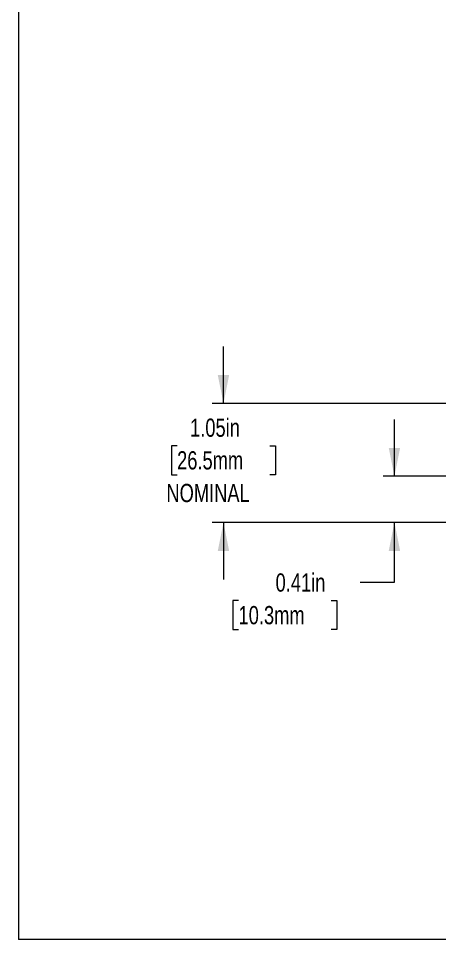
# Model space of a CAD drawing. Header units: inches. Extents: x 0.1 to 10.9, y 0.1 to 8.4.
# Drawn here: x 0.06 to 1.908, y 0.06 to 4.102 of the extents above; entities that cross this region are included whole.
import ezdxf

# ---------------------------------------------------------------- set-up
doc = ezdxf.new("R2010")
doc.units = ezdxf.units.IN
doc.header["$MEASUREMENT"] = 0
doc.styles.add('SLDTEXTSTYLE0', font='TXT', dxfattribs={"width": 0.75})
doc.dimstyles.new('SLDDIMSTYLE1', dxfattribs={"dimtxt": 0.08, "dimasz": 0.125, "dimexe": 0, "dimexo": 0.0625, "dimgap": 0.02, "dimtad": 0, "dimtih": 1, "dimtoh": 1, "dimlfac": 2, "dimrnd": 1e-09, "dimdsep": 46, "dimtxsty": 'SLDTEXTSTYLE0', "dimsah": 1, "dimcen": 0.09, "dimadec": 0, "dimazin": 2, "dimtfac": 1, "dimtmove": 0, "dimatfit": 0, "dimfxl": 1, "dimfrac": 2, "dimtolj": 1, "dimtzin": 12, "dimarcsym": 0})
doc.dimstyles.new('SLDDIMSTYLE2', dxfattribs={"dimtxt": 0.08, "dimasz": 0.125, "dimexe": 0, "dimexo": 0.0625, "dimgap": 0.02, "dimtad": 0, "dimtih": 1, "dimtoh": 1, "dimlfac": 2, "dimrnd": 1e-09, "dimzin": 12, "dimdsep": 46, "dimtxsty": 'SLDTEXTSTYLE0', "dimsah": 1, "dimcen": 0.09, "dimadec": 0, "dimazin": 3, "dimtfac": 1, "dimtmove": 0, "dimatfit": 0, "dimfxl": 1, "dimfrac": 2, "dimtolj": 1, "dimtzin": 12, "dimarcsym": 0})

# ---------------------------------------------------------------- blocks, each defined once
blk = doc.blocks.new('_D_3')
at = {"color": 8, "linetype": 'Continuous', "lineweight": 0}
for p, q in [((1.7096, 2.0927), (1.7096, 2.3427)), ((2.2178, 2.0927), (1.6596, 2.0927)), ((2.1853, 1.8902), (1.6596, 1.8902)), ((1.7096, 1.6285), (1.7096, 1.8902)), ((1.5596, 1.6285), (1.7096, 1.6285)), ((1.0257, 1.5475), (1.0013, 1.5475)), ((1.0013, 1.5475), (1.0013, 1.4205)), ((1.4326, 1.5475), (1.4569, 1.5475)), ((1.4569, 1.5475), (1.4569, 1.4205)), ((1.0013, 1.4205), (1.0257, 1.4205)), ((1.4569, 1.4205), (1.4326, 1.4205))]:
    blk.add_line(p, q, dxfattribs=at)
at = {"color": 8, "linetype": 'Continuous', "lineweight": 18}
for points in [[(1.7096, 2.0927), (1.7346, 2.2177), (1.6846, 2.2177)], [(1.7096, 1.8902), (1.6846, 1.7652), (1.7346, 1.7652)]]:
    blk.add_solid(points, dxfattribs=at)
at = {"color": 8, "linetype": 'Continuous', "lineweight": 18, "char_height": 0.08, "attachment_point": 1, "style": 'SLDTEXTSTYLE0'}
for s, insert in [('0.41in', (1.1881, 1.6668)), ('10.3mm', (1.0257, 1.5236))]:
    blk.add_mtext(s, dxfattribs=dict(at, insert=insert))
blk = doc.blocks.new('_D_4')
at = {"color": 8, "linetype": 'Continuous', "lineweight": 0}
for p, q in [((0.9596, 2.4127), (0.9596, 2.6627)), ((2.2178, 2.4127), (0.9096, 2.4127)), ((0.7561, 2.2268), (0.7318, 2.2268)), ((0.7318, 2.2268), (0.7318, 2.0998)), ((1.163, 2.2268), (1.1874, 2.2268)), ((1.1874, 2.2268), (1.1874, 2.0998)), ((0.7318, 2.0998), (0.7561, 2.0998)), ((1.1874, 2.0998), (1.163, 2.0998)), ((2.1853, 1.8902), (0.9096, 1.8902)), ((0.9596, 1.8902), (0.9596, 1.6402))]:
    blk.add_line(p, q, dxfattribs=at)
at = {"color": 8, "linetype": 'Continuous', "lineweight": 18}
for points in [[(0.9596, 2.4127), (0.9846, 2.5377), (0.9346, 2.5377)], [(0.9596, 1.8902), (0.9346, 1.7652), (0.9846, 1.7652)]]:
    blk.add_solid(points, dxfattribs=at)
at = {"color": 8, "linetype": 'Continuous', "lineweight": 18, "char_height": 0.08, "attachment_point": 1, "style": 'SLDTEXTSTYLE0'}
for s, insert in [('1.05in', (0.813, 2.3461)), ('26.5mm', (0.7561, 2.2029)), ('NOMINAL', (0.7092, 2.0596))]:
    blk.add_mtext(s, dxfattribs=dict(at, insert=insert))

msp = doc.modelspace()

# ---------------------------------------------------------------- linework, layer by layer
at = {"color": 7, "linetype": 'Continuous', "lineweight": 18}
for p in [(0.06, 8.44), (10.94, 0.06)]:
    msp.add_line(p, (0.06, 0.06), dxfattribs=at)

# ---------------------------------------------------------------- dimensions: what is measured, and where the dimension line sits
at = {"color": 8, "linetype": 'Continuous', "lineweight": 18}
dim = msp.add_linear_dim(base=(0.9595811796, 1.8902258849), p1=(2.2677577786, 2.4127258849), p2=(2.2352577786, 1.8902258849), angle=90, text='<>\\PNOMINAL', dimstyle='SLDDIMSTYLE2', dxfattribs=at)
dim.commit()
dim.dimension.update_dxf_attribs({"geometry": '_D_4', "text_midpoint": (0.9595811796, 2.1514758849), "dimtype": 160})
dim = msp.add_linear_dim(base=(1.7095811796, 1.8902258849), p1=(2.2677577786, 2.0927258849), p2=(2.2352577786, 1.8902258849), angle=90, dimstyle='SLDDIMSTYLE1', dxfattribs=at)
dim.commit()
dim.dimension.update_dxf_attribs({"geometry": '_D_3', "text_midpoint": (1.7095811796, 1.628452951), "dimtype": 160})

doc.saveas('drawing.dxf')
